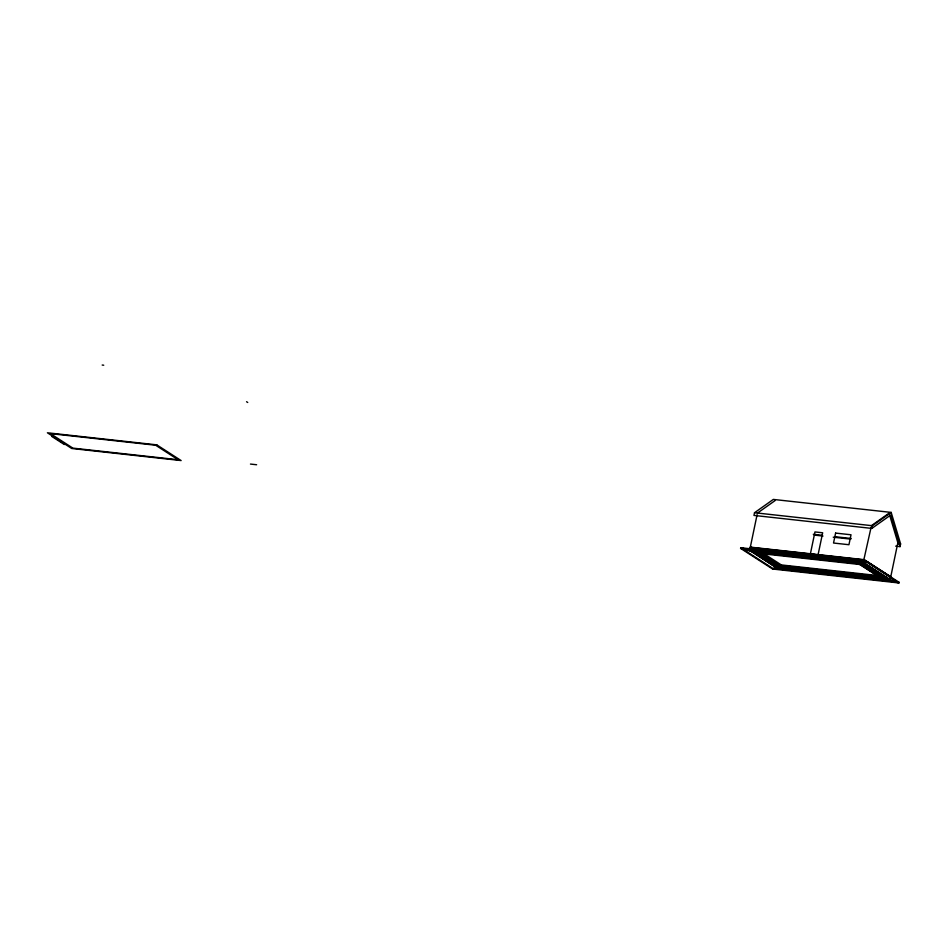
<?xml version="1.0" encoding="UTF-8"?>
<svg xmlns="http://www.w3.org/2000/svg" width="948" height="948" viewBox="0 0 948 948"><rect width="100%" height="100%" fill="white"/><g stroke="black" fill="none" stroke-linecap="round" stroke-linejoin="round"><path stroke-width="1.42" d="M900.043 546.629L900.6 543.939L891.167 512.406L773.319 499.418L754.525 512.726L753.956 515.416L871.816 528.415L890.61 515.096L900.043 546.629L895.67 546.143M757.108 514.646L749.631 550.444L776.057 567.496L890.065 580.069L897.863 542.706L889.461 514.586M749.714 550.03L863.723 562.602L867.065 561.654L860.168 564.546L758.495 553.336L740.601 548.382L866.922 562.318L898.917 582.961L881.036 578.007L779.351 566.797L772.596 569.025L776.151 567.082L890.148 579.655L899.06 582.297L772.727 568.373L740.744 547.731L867.065 561.654L899.06 582.297L898.917 582.961L772.596 569.025L740.601 548.382L740.744 547.731L749.714 550.03L776.057 567.496L776.708 566.892L888.655 579.24L776.993 566.797L751.207 550.444L863.154 562.792L888.572 579.655L776.625 567.307L751.124 550.859L776.957 566.975L779.493 566.134L881.166 577.356L887.873 579.204L888.015 578.553L862.976 562.401L752.06 550.16L751.918 550.824L758.625 552.672L860.298 563.894L862.834 563.053L890.065 580.069L863.628 563.017L749.631 550.444L863.071 563.207L871.117 527.218M776.957 566.975L777.087 566.323L752.06 550.16M809.319 555.184L809.639 553.668L750.318 547.126L752.558 547.743M818.053 554.876L822.663 532.788L814.96 531.935L810.019 555.635L812.709 555.931M820.103 556.381L820.613 554.983M862.834 563.053L862.976 562.401M863.071 563.207L887.909 579.038M871.816 528.415L872.373 525.725L891.167 512.406M779.635 565.375L881.32 576.692L876.829 575.46L781.318 564.925L763.235 553.253L758.744 552.032L779.683 565.387M757.44 513.081L775.037 500.615M871.437 525.654L889.034 513.188M779.623 565.482L781.318 564.925M758.744 552.032L860.464 563.171L858.746 563.799L876.829 575.46M863.486 559.984L864.327 559.699L890.753 576.751L888.513 576.135M102.183 365.039L103.723 365.217M754.525 512.726L872.373 525.725M250.462 464.07L256.624 464.745M813.301 534.305L822.035 535.276M835.129 536.71L851.126 538.476M897.685 543.619L900.6 543.939M814.225 535.087L822.994 536.058M833.233 537.184L850.771 539.116M864.327 559.699L809.639 553.668M750.271 547.411L864.268 559.984L890.693 577.024M809.485 554.023L821.158 555.315M809.426 554.296L821.098 555.587M815.41 556.227L820.802 556.832M777.087 566.323L888.015 578.553M863.723 562.602L890.148 579.655M860.44 563.231L881.32 576.692M246.551 401.715L247.736 402.485M51.82 436.459L64.334 444.541M758.625 552.672L758.495 553.336L779.351 566.797L779.493 566.134L758.625 552.672M835.603 533.084L833.529 543.026L848.934 544.721L851.02 534.779L835.603 533.084M860.298 563.894L860.168 564.546L881.036 578.007L881.166 577.356L860.298 563.894M156.776 444.849L47.4 432.786L71.74 448.499L181.127 460.562L156.776 444.849M155.65 445.228L50.386 433.615L72.866 448.12L178.141 459.733L155.65 445.228"/></g></svg>
